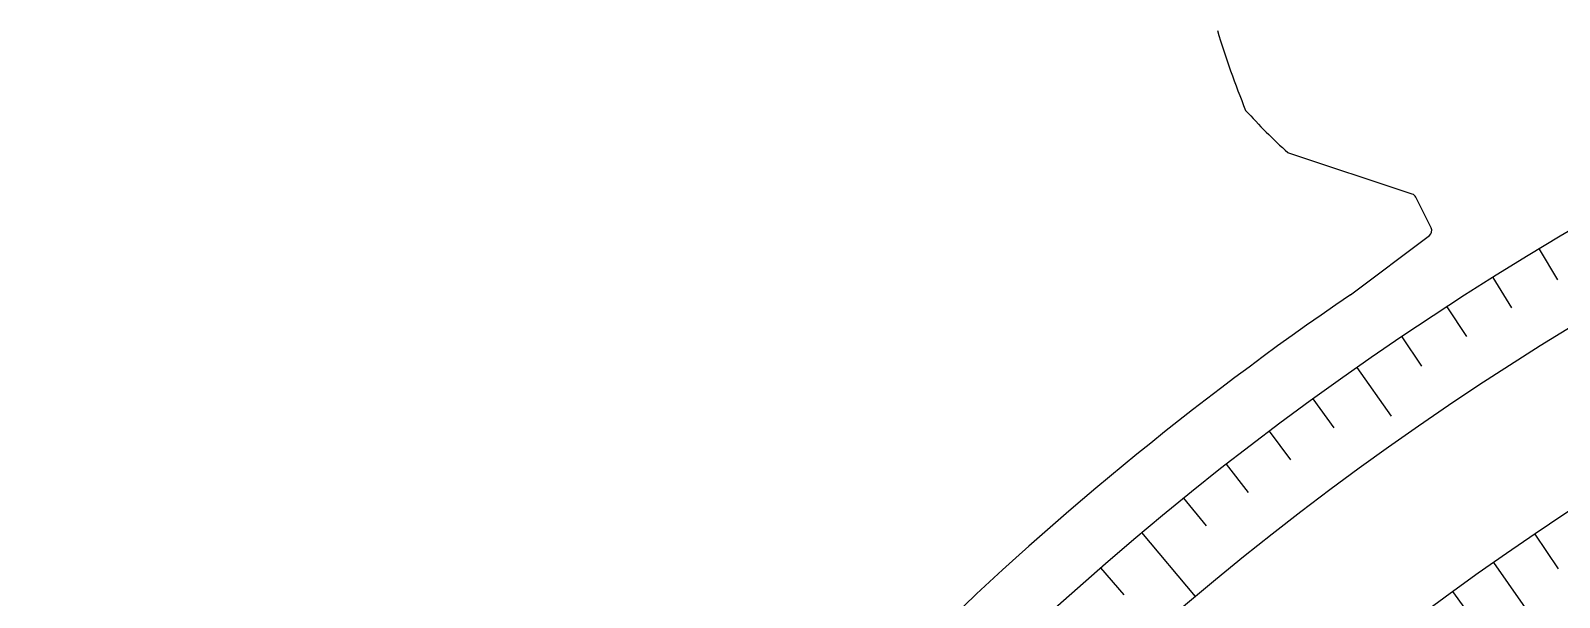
# Model space of a CAD drawing. Header units: millimetres. Extents: x -77 to 77, y -78 to 103.
# Drawn here: x -75.95 to -38.62, y 56.6 to 70.44 of the extents above; entities that cross this region are included whole.
import ezdxf

# ---------------------------------------------------------------- set-up
doc = ezdxf.new("R2010")
doc.units = ezdxf.units.MM
for name, color, linetype in [('CUT_OUTER', 1, 'Continuous'), ('ENGRAVE', 7, 'Continuous'), ('ENGRAVE_FINE', 8, 'Continuous')]:
    doc.layers.add(name, color=color, linetype=linetype)

msp = doc.modelspace()

# ---------------------------------------------------------------- linework, layer by layer
at = {"layer": 'CUT_OUTER'}
for points in [[(-42.2128, 66.4464), (-45.2466, 67.4572), (-45.2498, 67.4585)], [(-41.751, 65.6212), (-42.126, 66.3712)], [(-43.7242, 63.9875), (-41.7952, 65.4341)]]:
    msp.add_lwpolyline(points, dxfattribs=at)
for centre, radius, start, end in [((-24.6691, 77.2157), 23.3072, 196.90321, 201.98609), ((-34.5813, 79.1586), 15.8339, 222.36022, 227.64058), ((-42.2602, 66.3041), 0.15, 26.56505, 71.57366), ((-41.8852, 65.5541), 0.15, 306.8668, 26.56505), ((-0.0074, 0.0063), 77.4903, 124.343855, 144.843732)]:
    msp.add_arc(centre, radius, start, end, dxfattribs=at)
at = {"layer": 'ENGRAVE'}
for points in [[(-43.5631, 62.2146), (-42.7297, 61.0243)], [(-48.8197, 58.1811), (-47.512, 56.6227)], [(-40.2292, 57.4533), (-39.1535, 55.917)]]:
    msp.add_lwpolyline(points, dxfattribs=at)
for radius in [75.95, 75.95, 73.9156, 70.1375, 70.1375, 67.1538, 61.6125, 61.6125]:
    msp.add_circle((0, 0), radius, dxfattribs=at)
at = {"layer": 'ENGRAVE_FINE'}
for points in [[(-39.1171, 65.1019), (-38.6681, 64.3545)], [(-40.2474, 64.4093), (-39.7853, 63.6699)], [(-41.3653, 63.697), (-40.8905, 62.9658)], [(-42.4707, 62.9654), (-41.9832, 62.2426)], [(-44.6423, 61.4448), (-44.1298, 60.7395)], [(-45.7079, 60.6564), (-45.1831, 59.9601)], [(-46.7595, 59.8494), (-46.2227, 59.1624)], [(-47.7969, 59.0242), (-47.2482, 58.3467)], [(-39.2204, 58.1466), (-38.6483, 57.2985)], [(-49.8277, 57.3202), (-49.2557, 56.6622)], [(-41.2258, 56.7424), (-40.6245, 55.9148)]]:
    msp.add_lwpolyline(points, dxfattribs=at)

doc.saveas('drawing.dxf')
